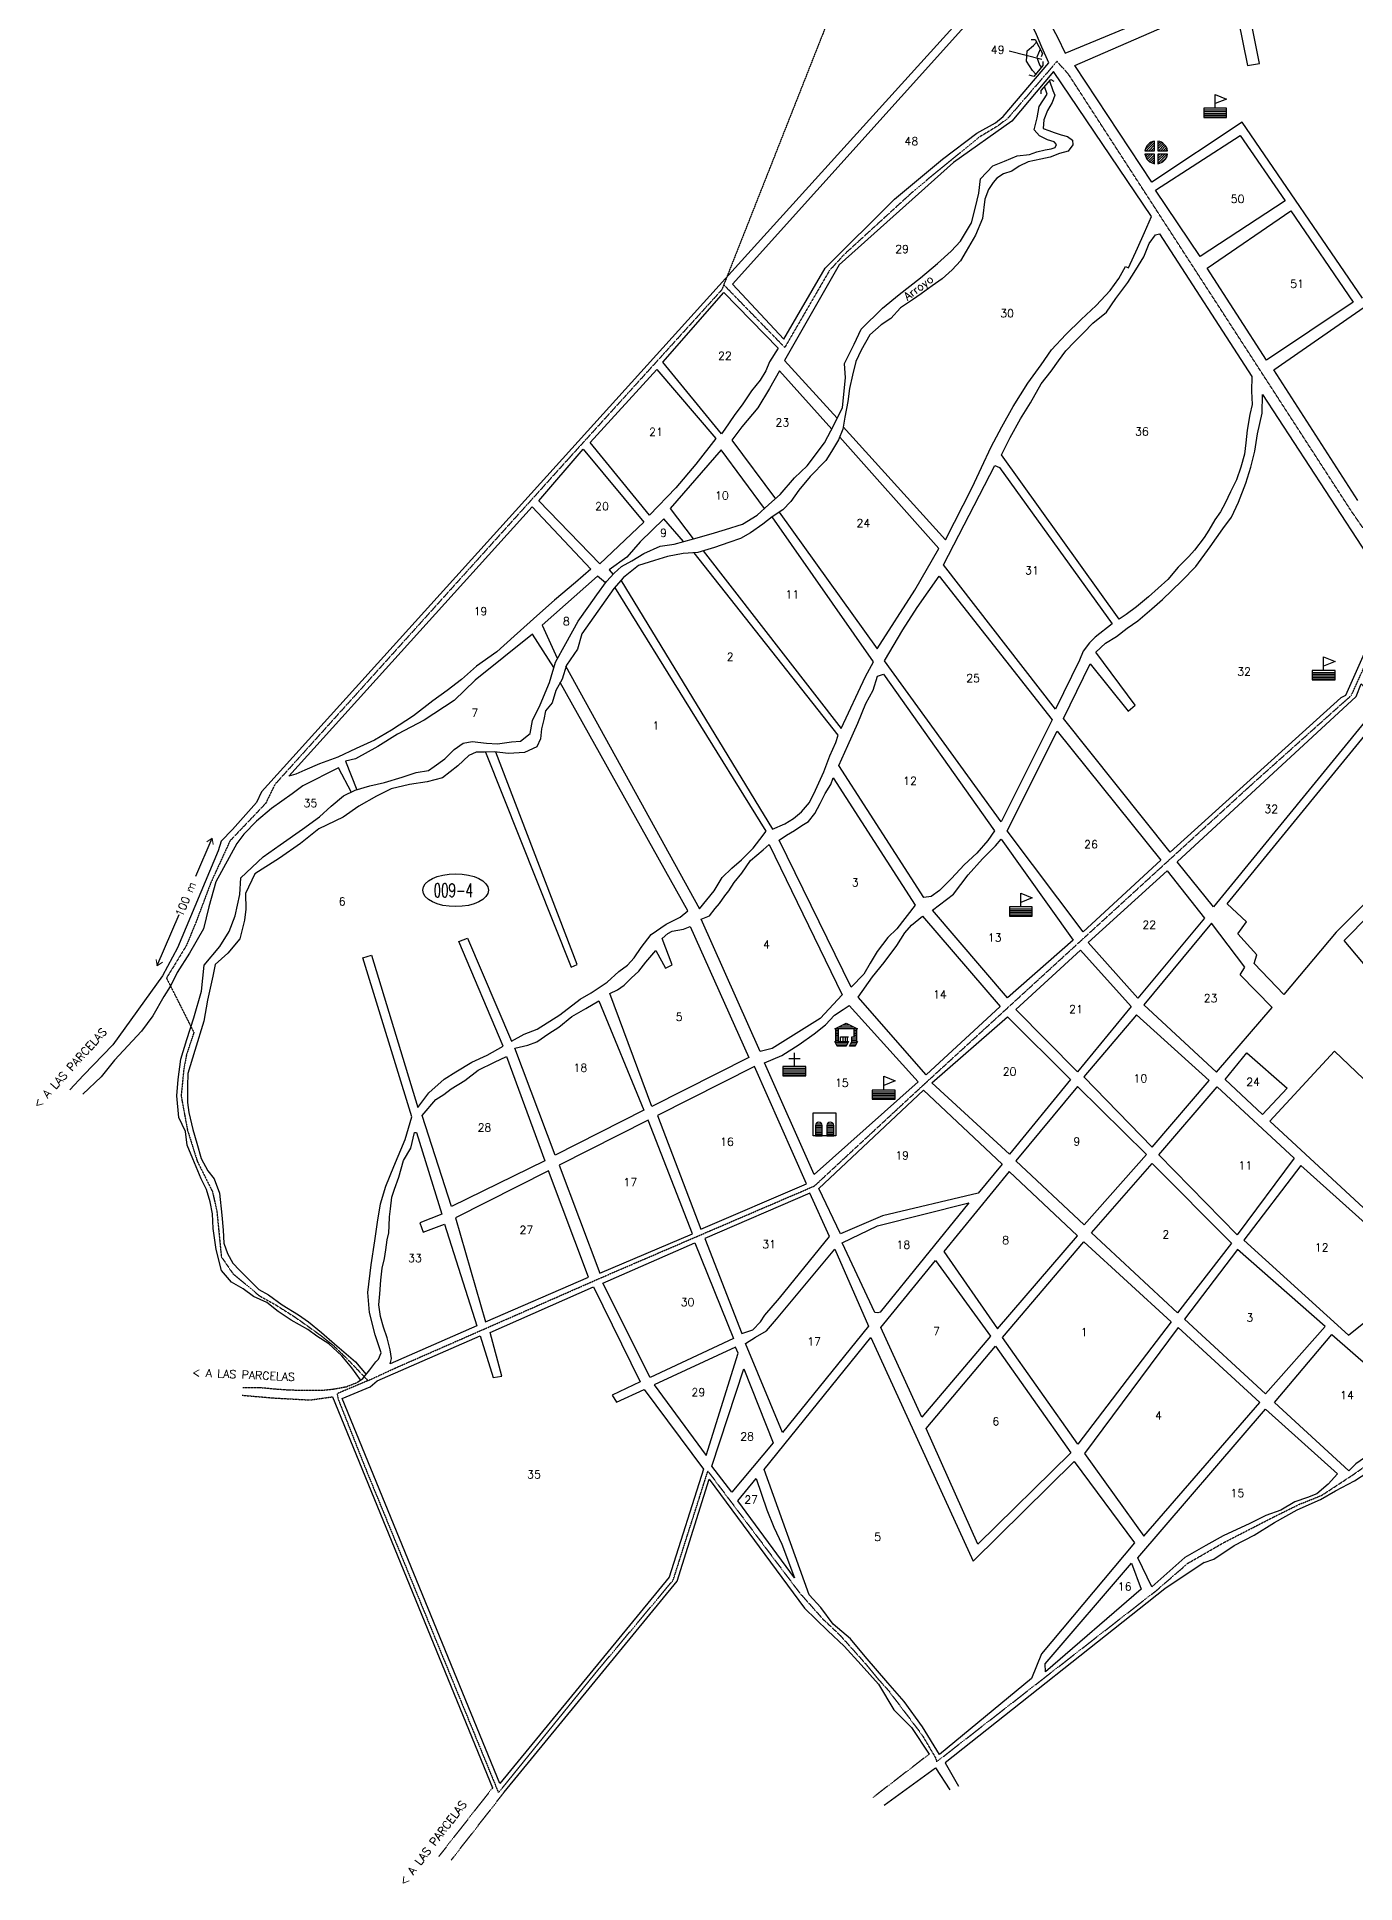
# Model space of a CAD drawing. Extents: x 558226 to 561608, y 1825319 to 1828129.
# Drawn here: x 558226 to 559379, y 1825319 to 1826934 of the extents above; entities that cross this region are included whole.
import ezdxf

# ---------------------------------------------------------------- set-up
doc = ezdxf.new("R2010")
doc.units = 0
doc.header["$MEASUREMENT"] = 0
doc.linetypes.add('HIDDEN', pattern=[0.375, 0.25, -0.125])
doc.layers.get('0').update_dxf_attribs({"linetype": 'CONTINUOUS'})
for name, color, linetype in [('4', 9, 'CONTINUOUS'), ('6', 10, 'CONTINUOUS'), ('9', 5, 'CONTINUOUS'), ('A', 3, 'CONTINUOUS'), ('C', 1, 'CONTINUOUS'), ('D', 6, 'CONTINUOUS'), ('F', 15, 'CONTINUOUS'), ('L', 14, 'CONTINUOUS')]:
    doc.layers.add(name, color=color, linetype=linetype)
doc.styles.add('ROMANS', font='ROMANS', dxfattribs={"height": 7})

# ---------------------------------------------------------------- blocks, each defined once
blk = doc.blocks.new('ESC')
for p, q in [((0, -2), (0, 10)), ((0, 10), (10, 6)), ((10, 6), (0, 2)), ((-10, -3.5), (10, -3.5)), ((-10, -5), (10, -5)), ((-10, -6.5), (10, -6.5)), ((-10, -8), (10, -8)), ((-10, -9.5), (10, -9.5))]:
    blk.add_line(p, q)
blk.add_lwpolyline([(-10, -2), (-10, -10), (10, -10), (10, -2)], close=True)
blk = doc.blocks.new('PLZ')
for p, q in [((-9, 5.5), (9, 5.5)), ((-9, 4), (-7, 4)), ((-9, 2.5), (-7, 2.5)), ((-9, 1), (-7, 1)), ((-6, 7), (6, 7)), ((-3, 8.5), (3, 8.5)), ((7, 4), (9, 4)), ((7, 2.5), (9, 2.5)), ((7, 1), (9, 1)), ((-9.75, -6.5), (1.75, -6.5)), ((-9, -0.5), (-7, -0.5)), ((-9, -2), (-7, -2)), ((-9, -3.5), (-7, -3.5)), ((-9, -5), (-7, -5)), ((-9, -8), (1, -8)), ((-8.25, -9.5), (0.25, -9.5)), ((-5, -2), (2, -2)), ((-5, -6), (-5, -2)), ((-3, -2), (-3, -6)), ((-1, -2), (-1, -6)), ((1, -2), (1, -6)), ((3.25, -9.5), (8.25, -9.5)), ((4, -8), (9, -8)), ((4.75, -6.5), (9.75, -6.5)), ((5, -3.5), (9, -3.5)), ((5, -5), (9, -5)), ((7, -0.5), (9, -0.5)), ((7, -2), (9, -2))]:
    blk.add_line(p, q)
blk.add_lwpolyline([(0, 10), (10, 5), (9, 5), (9, -6), (10, -6), (8, -10), (3, -10), (5, -6), (5, -2), (7, -2), (7, 5), (-7, 5), (-7, -6), (2, -6), (0, -10), (-8, -10), (-10, -6), (-9, -6), (-9, 5), (-10, 5)], close=True)
blk = doc.blocks.new('IGL')
for p, q in [((-5, 5), (5, 5)), ((0, -2), (0, 10)), ((-10, -3.5), (10, -3.5)), ((-10, -5), (10, -5)), ((-10, -6.5), (10, -6.5)), ((-10, -8), (10, -8)), ((-10, -9.5), (10, -9.5))]:
    blk.add_line(p, q)
blk.add_lwpolyline([(-10, -2), (-10, -10), (10, -10), (10, -2)], close=True)
blk = doc.blocks.new('PAL')
for p, q in [((-7.598076, 0.5), (-2.401924, 0.5)), ((2.401924, 0.5), (7.598076, 0.5)), ((-8, -1), (-2, -1)), ((-8, -2.5), (-2, -2.5)), ((-8, -4), (-2, -4)), ((-8, -5.5), (-2, -5.5)), ((-8, -7), (-2, -7)), ((-8, -8.5), (-2, -8.5)), ((-8, -10), (-2, -10)), ((2, -1), (8, -1)), ((2, -2.5), (8, -2.5)), ((2, -4), (8, -4)), ((2, -5.5), (8, -5.5)), ((2, -7), (8, -7)), ((2, -8.5), (8, -8.5)), ((2, -10), (8, -10))]:
    blk.add_line(p, q)
blk.add_lwpolyline([(-10, -10), (-10, 10), (10, 10), (10, -10)], close=True)
for points in [[(-2, -10), (-2, -1, 1), (-8, -1), (-8, -10)], [(8, -10), (8, -1, 1), (2, -1), (2, -10)]]:
    blk.add_lwpolyline(points, format="xyb")
blk = doc.blocks.new('ELL')
blk.add_circle((0, 0), 1)
blk = doc.blocks.new('SME')
for p, q in [((-9.88686, 1.5), (-1.498153, 1.506218)), ((-9.650157, 2.621921), (-2.621921, 9.650157)), ((-8.64984, 1.500917), (-1.499727, 8.65103)), ((-6.526947, 1.50249), (-1.49926, 6.530177)), ((-4.404053, 1.504064), (-1.498793, 4.409324)), ((-2.281159, 1.505637), (-1.498325, 2.288471)), ((-1.498153, 1.506218), (-1.5, 9.88686)), ((1.5, 9.88686), (1.524648, 1.506218)), ((1.507269, 7.415385), (3.47039, 9.378507)), ((1.513489, 5.300286), (4.919461, 8.706257)), ((1.51971, 3.185186), (6.189124, 7.8546)), ((1.524648, 1.506218), (9.88686, 1.5)), ((1.961737, 1.505893), (7.295316, 6.839471)), ((4.081481, 1.504317), (8.241248, 5.664083)), ((6.201226, 1.50274), (9.018655, 4.32017)), ((8.32097, 1.501164), (9.604462, 2.784657)), ((-1.498153, -1.433517), (-9.88686, -1.5)), ((-9.835546, -1.806109), (-9.526582, -1.497145)), ((-9.378507, -3.47039), (-7.388315, -1.480198)), ((-8.706257, -4.919461), (-5.250048, -1.463252)), ((-7.8546, -6.189124), (-3.111781, -1.446305)), ((-6.839471, -7.295316), (-1.498267, -1.954111)), ((-5.664083, -8.241248), (-1.49873, -4.075895)), ((-4.32017, -9.018655), (-1.499194, -6.197679)), ((-2.784656, -9.604462), (-1.499657, -8.319463)), ((-1.5, -9.88686), (-1.498153, -1.433517)), ((1.524648, -1.433517), (1.5, -9.88686)), ((1.500949, -9.561497), (9.565005, -1.497441)), ((1.507152, -7.433974), (7.460417, -1.480709)), ((1.513356, -5.30645), (5.355829, -1.463976)), ((1.519559, -3.178927), (3.251241, -1.447244)), ((9.88686, -1.5), (1.524648, -1.433517)), ((4.033158, -9.150609), (9.150609, -4.033158))]:
    blk.add_line(p, q)
for start, end in [(98.626927, 171.373073), (8.626927, 81.373073), (188.626927, 261.373073), (278.626927, 351.373073)]:
    blk.add_arc((0, 0), 10, start, end)

msp = doc.modelspace()

# ---------------------------------------------------------------- linework, layer by layer
at = {"layer": '4', "color": 9, "linetype": 'HIDDEN'}
for points in [[(559031.913528, 1827235.606827), (558825.462246, 1826712.782159), (558691.804969, 1826565.526634), (558434.642841, 1826280.263049), (558426.504192, 1826263.60724), (558395.341593, 1826230.900096), (558378.620199, 1826194.389796), (558365.699122, 1826160.16139), (558357.338425, 1826139.624346), (558339.802116, 1826110.889509), (558363.751685, 1826063.290331), (558357.291263, 1826043.857849), (558354.947919, 1826031.35193), (558352.604576, 1826007.903331), (558358.072377, 1825978.201772), (558366.664635, 1825950.845073), (558379.94358, 1825924.269994), (558383.849152, 1825907.074354), (558387.754724, 1825867.211736), (558397.909211, 1825852.360956), (558421.342643, 1825832.820457), (558435.402702, 1825825.004257), (558451.449249, 1825814.867265), (558462.488891, 1825807.093602), (558473.937409, 1825798.9108), (558485.794802, 1825789.500576), (558498.061071, 1825777.635513), (558516.051599, 1825758.815066), (558489.065807, 1825747.359143), (558489.883558, 1825742.858601), (558513.598345, 1825682.715001), (558630.171622, 1825398.470629), (558717.954387, 1825506.577654), (558782.947396, 1825584.279579), (558813.333738, 1825679.717812), (558893.519917, 1825573.299959), (558913.777478, 1825550.496133), (558928.970649, 1825536.138169), (558950.916341, 1825511.645171), (558962.733251, 1825497.287207), (558971.173902, 1825487.996759), (558991.774756, 1825460.799575), (559000.965957, 1825448.539923), (559012.588199, 1825428.809736), (559013.496173, 1825425.524251), (559205.527651, 1825575.093235), (559233.188695, 1825599.045564), (559264.573341, 1825617.142878), (559308.082567, 1825639.487471), (559330.596636, 1825650.591344), (559350.174087, 1825658.429372), (559376.603646, 1825675.73835), (559414.127094, 1825701.86511)], [(558516.051599, 1825758.815066), (558539.79108, 1825769.770899), (558724.484658, 1825850.802194), (558805.455393, 1825885.625561), (558906.54038, 1825929.055422), (559002.945967, 1826018.383419), (559128.808818, 1826133.616535), (559286.391917, 1826277.815765), (559371.742884, 1826354.199038), (559376.189507, 1826358.093425), (559420.655745, 1826456.565787), (559406.760046, 1826471.030654), (559403.425078, 1826479.932111), (559375.446447, 1826520.438663), (559128.654579, 1826901.566132), (559118.708376, 1826912.556666), (559075.85497, 1826862.979628), (559067.150372, 1826856.280028), (559050.410761, 1826846.230628), (558994.165667, 1826800.00339), (558932.563897, 1826743.726752), (558919.669133, 1826729.641641), (558880.613414, 1826662.422324), (558827.231654, 1826717.26307)]]:
    msp.add_lwpolyline(points, dxfattribs=at)
at = {"layer": '6', "color": 10, "linetype": 'CONTINUOUS'}
for points in [[(558828.904882, 1826722.694991), (558422.964433, 1826273.725012), (558418.460553, 1826264.58335), (558406.970187, 1826251.346966), (558397.449453, 1826240.90859), (558387.697559, 1826230.713409), (558384.871981, 1826222.241165), (558349.48881, 1826137.224872), (558336.292572, 1826112.877193), (558292.753543, 1826052.512932), (558267.157827, 1826025.869172), (558255.205137, 1826013.11918)], [(558342.981414, 1826103.594568), (558337.495529, 1826094.809496), (558327.812337, 1826077.967296), (558317.976204, 1826064.451614), (558294.314019, 1826039.182791), (558282.550372, 1826024.529352), (558266.499458, 1826009.272683)], [(559247.499348, 1825599.72315), (559256.063808, 1825602.776904), (559273.690735, 1825614.670952), (559291.245458, 1825623.718857), (559309.085495, 1825634.658173), (559328.828979, 1825645.786533), (559349.229845, 1825654.762233), (559362.242071, 1825662.501389), (559379.073224, 1825671.092987), (559414.795418, 1825694.631871), (559450.75479, 1825718.164738), (559477.46671, 1825732.676284), (559511.990977, 1825755.770895), (559549.73094, 1825784.005216), (559566.74862, 1825799.949353), (559593.331667, 1825818.736132), (559613.778155, 1825838.865246), (559632.375349, 1825860.939926), (559634.335196, 1825865.452371)], [(559247.499348, 1825599.72315), (559212.974856, 1825576.690057), (559020.943377, 1825424.459703), (559032.646127, 1825404.233292)]]:
    msp.add_lwpolyline(points, dxfattribs=at)
at = {"layer": '6', "color": 10, "linetype": 'HIDDEN'}
for points in [[(558406.675515, 1825752.9385), (558420.429809, 1825752.9385), (558435.822674, 1825751.507269), (558446.48368, 1825750.762146), (558459.765685, 1825750.425194), (558476.617404, 1825750.472343), (558487.089367, 1825751.630666), (558497.105024, 1825753.51256), (558506.214085, 1825757.078772), (558506.947774, 1825757.584421)], [(558405.911389, 1825746.06486), (558431.891721, 1825743.773642), (558465.563027, 1825741.902764), (558483.971001, 1825744.552689)], [(559006.459537, 1825431.783613), (558957.909862, 1825394.369318)], [(558624.384174, 1825401.915127), (558578.057511, 1825342.774359)], [(558588.899583, 1825339.53265), (558635.230593, 1825398.948743)]]:
    msp.add_lwpolyline(points, dxfattribs=at)
at = {"layer": '6', "color": 10}
for points in [[(558483.971001, 1825744.552689), (558485.011427, 1825744.563443), (558624.905007, 1825402.580025), (558624.384174, 1825401.915127)], [(558635.230593, 1825398.948743), (558786.604533, 1825583.358938), (558814.500276, 1825672.599812), (558897.792201, 1825559.890382), (558918.407706, 1825539.906218), (558932.544669, 1825526.494354), (558947.320963, 1825510.218295), (558962.553564, 1825493.218666), (558975.99354, 1825471.043225), (558991.499421, 1825455.460651), (559006.806741, 1825432.051182), (559006.459537, 1825431.783613)], [(558967.46571, 1825387.481618), (559012.441374, 1825420.279002), (559025.004839, 1825400.973774)]]:
    msp.add_lwpolyline(points, dxfattribs=at)
at = {"layer": '9', "color": 5, "linetype": 'CONTINUOUS'}
for points in [[(559100.08874, 1826901.409917), (559097.324477, 1826904.531557), (559092.073946, 1826912.734023), (559092.539772, 1826921.740795), (559098.121238, 1826926.583155), (559100.938876, 1826929.329216)], [(559104.124211, 1826923.330119), (559101.183008, 1826916.300235), (559102.497773, 1826911.994917), (559103.848641, 1826909.112671), (559105.038713, 1826907.30586)], [(558509.363594, 1825759.609516), (558502.032609, 1825770.000743), (558493.041373, 1825780.434089), (558481.67835, 1825790.927604), (558471.410965, 1825797.833355), (558463.485282, 1825803.493043), (558448.741588, 1825811.699011), (558437.54354, 1825819.340366), (558427.537402, 1825827.188814), (558415.804826, 1825832.470417), (558406.717318, 1825839.108904), (558396.657027, 1825844.822745), (558387.896952, 1825855.012895), (558383.148349, 1825873.645205), (558380.522319, 1825891.749004), (558379.90454, 1825904.817898), (558378.034681, 1825915.307912), (558374.747767, 1825926.071207), (558370.238857, 1825935.441515), (558362.845186, 1825952.71694), (558357.928106, 1825964.708247), (558356.337545, 1825976.852495), (558350.714946, 1825989.099032), (558348.818503, 1826007.896316), (558350.128239, 1826022.102967), (558352.239765, 1826039.849248), (558357.665776, 1826057.274111), (558363.839425, 1826076.103996), (558370.364576, 1826099.434258), (558372.602459, 1826122.16129), (558386.542834, 1826138.420826), (558394.469504, 1826151.510287), (558399.805259, 1826165.37747), (558403.838283, 1826184.024329), (558404.916857, 1826198.474176), (558424.372511, 1826216.967108), (558439.35437, 1826227.504271), (558458.683667, 1826241.016451), (558473.67756, 1826252.027972), (558483.879744, 1826261.262404), (558494.550269, 1826270.247623), (558504.881325, 1826275.206822), (558517.791262, 1826278.913941), (558530.445969, 1826281.91554), (558545.988939, 1826286.505186), (558558.199374, 1826290.704713), (558568.92055, 1826292.331377), (558573.997574, 1826295.999878), (558583.184856, 1826302.649413), (558591.459526, 1826310.746087), (558599.193652, 1826316.245831), (558607.068683, 1826317.944698), (558619.846246, 1826316.433886), (558629.321358, 1826315.718849), (558641.708802, 1826317.540572), (558649.31657, 1826318.059564), (558657.792316, 1826324.727149), (558659.978562, 1826336.063589), (558666.73739, 1826349.89467), (558674.826519, 1826369.387955), (558680.021368, 1826387.056014), (558688.98099, 1826403.441907), (558699.922281, 1826423.100166), (558709.272022, 1826436.153525), (558716.171756, 1826446.183731), (558724.77386, 1826457.832068), (558731.364211, 1826465.022147), (558737.681282, 1826470.795171), (558746.826445, 1826475.784455), (558757.193604, 1826482.166726), (558771.598816, 1826488.683887), (558783.743064, 1826490.274448), (558800.715123, 1826495.065171), (558816.252076, 1826499.417638), (558828.687656, 1826503.136791), (558843.525107, 1826507.981666), (558856.537333, 1826515.720822), (558866.739517, 1826524.955254), (558876.45531, 1826533.727362), (558889.167672, 1826548.356733), (558900.111477, 1826558.759007), (558915.340034, 1826579.020496), (558923.813265, 1826594.944066), (558931.076535, 1826609.949007), (558933.635836, 1826635.990523), (558932.762827, 1826648.353899), (558941.260127, 1826665.226184), (558947.526546, 1826678.357763), (558966.033485, 1826696.874763), (558980.571072, 1826708.609854), (558999.456096, 1826723.319961), (559014.248913, 1826735.760571), (559026.153467, 1826746.613134), (559034.446188, 1826755.421345), (559043.874151, 1826771.558026), (559047.543639, 1826785.23015), (559050.465489, 1826797.497253), (559051.964267, 1826809.800458), (559062.700978, 1826821.394643), (559072.770788, 1826825.411144), (559083.807364, 1826830.115113), (559094.753684, 1826831.261403), (559100.9805, 1826833.476747), (559108.381174, 1826835.187649), (559113.62919, 1826836.241168), (559117.216955, 1826837.336806), (559118.231856, 1826839.921703), (559116.157419, 1826842.347643), (559110.501233, 1826843.915123), (559103.470111, 1826847.416135), (559098.858912, 1826852.754405), (559101.258269, 1826863.136113), (559103.171234, 1826873.055498), (559110.095036, 1826884.034418), (559107.906121, 1826890.522912)], [(559112.281832, 1826895.696944), (559115.160026, 1826887.228562), (559116.955166, 1826883.148389), (559114.652082, 1826876.56154), (559110.445551, 1826869.785648), (559107.151633, 1826861.562616), (559106.72191, 1826853.978916), (559111.660543, 1826852.192308), (559116.361997, 1826850.411717), (559122.243327, 1826848.363863), (559127.90553, 1826847.033561), (559132.327686, 1826843.598736), (559132.462576, 1826839.560682), (559128.529326, 1826834.201845), (559120.879439, 1826832.022603), (559112.731126, 1826828.90668), (559104.618916, 1826827.21383), (559093.64251, 1826824.881647), (559085.713325, 1826821.048171), (559079.195178, 1826816.704236), (559072.013631, 1826814.275781), (559066.219054, 1826810.388152), (559062.802281, 1826806.677532), (559058.85098, 1826800.607159), (559055.551045, 1826792.146948), (559053.700765, 1826775.343366), (559047.392227, 1826760.551535), (559039.210327, 1826746.756556), (559034.244125, 1826738.101286), (559027.167382, 1826730.448883), (559018.181176, 1826722.37026), (559009.480285, 1826716.183048), (558999.812629, 1826709.308369), (558992.321699, 1826704.039787), (558981.705328, 1826697.189176), (558973.394556, 1826687.66943), (558964.948894, 1826682.187737), (558954.995923, 1826673.421646), (558947.300415, 1826660.08899), (558942.778484, 1826650.235792), (558939.862651, 1826638.205868), (558937.196031, 1826626.644284), (558935.715304, 1826615.052614), (558933.237727, 1826601.587584), (558931.30671, 1826590.956663), (558927.745529, 1826581.553755), (558921.557331, 1826571.505498), (558916.609179, 1826563.561764), (558902.728975, 1826549.674014), (558892.928944, 1826537.581404), (558885.798048, 1826527.794394), (558878.964501, 1826520.373153), (558869.558091, 1826514.441172), (558861.562719, 1826507.998731), (558850.691118, 1826500.442601), (558842.014295, 1826495.204104), (558831.725357, 1826491.905155), (558819.271727, 1826487.474467), (558804.44631, 1826483.103949), (558791.608577, 1826482.242974), (558778.017189, 1826479.7398), (558766.767503, 1826475.990562), (558752.659639, 1826471.839171), (558739.575209, 1826461.253872), (558731.027258, 1826451.740142), (558717.233807, 1826431.916909), (558703.203178, 1826412.099693), (558699.302528, 1826398.670764), (558689.69154, 1826384.674708), (558685.820975, 1826372.431673), (558680.344313, 1826362.365365), (558677.221387, 1826351.527351), (558671.348588, 1826344.556399), (558669.970151, 1826336.996767), (558667.868143, 1826328.980829), (558666.933978, 1826320.22327), (558663.670145, 1826313.186131), (558652.864731, 1826308.238966), (558638.841105, 1826307.408077), (558626.294704, 1826308.675693), (558617.981417, 1826308.411931), (558610.628878, 1826308.598459), (558604.377995, 1826305.4344), (558594.662202, 1826296.662291), (558581.340593, 1826286.083009), (558567.719121, 1826282.393941), (558552.236321, 1826280.176082), (558536.237044, 1826276.310006), (558523.498099, 1826269.987905), (558508.084001, 1826261.123026), (558494.31812, 1826251.741671), (558472.932437, 1826241.366966), (558456.94771, 1826228.719263), (558438.585179, 1826215.894551), (558417.109241, 1826201.962167), (558408.843103, 1826184.846686), (558409.205652, 1826171.072273), (558408.016257, 1826161.609195), (558403.806225, 1826145.34014), (558393.513785, 1826132.548028), (558382.350853, 1826122.863307), (558380.43187, 1826112.706744), (558375.621123, 1826091.46897), (558372.548848, 1826073.272401), (558364.540455, 1826047.606454), (558358.567883, 1826027.347481), (558358.2911, 1826016.437263), (558358.167258, 1826002.200526), (558359.367701, 1825993.388814), (558362.783488, 1825978.350286), (558366.277496, 1825966.395081), (558370.215776, 1825953.241948), (558375.86846, 1825942.181305), (558381.392271, 1825935.395894), (558386.054121, 1825922.699068), (558388.175708, 1825903.421409), (558389.505023, 1825890.334464), (558389.927743, 1825878.931837), (558393.262793, 1825870.065972), (558397.795771, 1825861.644378), (558403.574812, 1825855.564487), (558411.440325, 1825847.533013), (558420.704842, 1825838.516722), (558429.12895, 1825833.793715), (558441.014467, 1825825.185594), (558455.271769, 1825816.517303), (558464.134133, 1825810.35919), (558475.521224, 1825800.814389), (558486.665119, 1825791.038426), (558505.017144, 1825775.383648), (558514.464687, 1825764.226732)]]:
    msp.add_lwpolyline(points, dxfattribs=at)
at = {"layer": 'F', "color": 15, "linetype": 'CONTINUOUS'}
for p, q in [((558710.291316, 1826579.238443), (558768.631694, 1826643.024508)), ((558768.631694, 1826643.024508), (558820.267494, 1826582.85639)), ((558820.267494, 1826582.85639), (558802.844159, 1826560.277268)), ((558762.317235, 1826515.73779), (558710.291316, 1826579.238443)), ((558802.844159, 1826560.277268), (558785.46896, 1826539.595575)), ((558785.46896, 1826539.595575), (558762.317235, 1826515.73779)), ((558996.564521, 1826434.972608), (559015.768124, 1826462.513855)), ((559015.768124, 1826462.513855), (559114.51071, 1826336.833085)), ((558983.968009, 1826415.340329), (558996.564521, 1826434.972608)), ((558967.866873, 1826388.434415), (558983.968009, 1826415.340329)), ((559069.792012, 1826247.478605), (558967.866873, 1826388.434415)), ((559114.51071, 1826336.833085), (559069.792012, 1826247.478605)), ((559053.555451, 1826215.114964), (559064.996712, 1826226.465558)), ((559064.996712, 1826226.465558), (559069.895651, 1826232.517402)), ((559069.895651, 1826232.517402), (559132.758771, 1826144.055028)), ((559041.100252, 1826201.177704), (559053.555451, 1826215.114964)), ((559028.099811, 1826184.404711), (559041.100252, 1826201.177704)), ((559009.706412, 1826170.37736), (559028.099811, 1826184.404711)), ((559075.468263, 1826093.47755), (559009.706412, 1826170.37736)), ((559253.744959, 1826158.860842), (559194.749841, 1826087.431065)), ((559283.182199, 1826120.377667), (559253.744959, 1826158.860842)), ((559132.758771, 1826144.055028), (559075.468263, 1826093.47755)), ((559278.983362, 1826113.833574), (559283.182199, 1826120.377667)), ((559307.000965, 1826085.120608), (559278.983362, 1826113.833574)), ((559194.749841, 1826087.431065), (559258.348966, 1826028.630252)), ((559258.348966, 1826028.630252), (559307.000965, 1826085.120608)), ((558910.350456, 1825926.85634), (559002.000075, 1826012.909356)), ((559002.000075, 1826012.909356), (559070.672434, 1825948.046694)), ((558674.011253, 1825942.455705), (558592.734769, 1825901.258629)), ((558708.975728, 1825849.224505), (558674.011253, 1825942.455705)), ((559070.672434, 1825948.046694), (559049.866664, 1825922.919588)), ((558902.413819, 1825922.77938), (558810.731793, 1825883.265132)), ((558919.755031, 1825884.833788), (558902.413819, 1825922.77938)), ((558929.311499, 1825887.208484), (558910.350456, 1825926.85634)), ((559049.866664, 1825922.919588), (558966.029412, 1825902.918088)), ((558966.029412, 1825902.918088), (558929.311499, 1825887.208484)), ((558961.777583, 1825894.238363), (559041.580862, 1825914.33996)), ((559041.580862, 1825914.33996), (558964.176452, 1825818.673366)), ((558592.734769, 1825901.258629), (558618.729233, 1825810.149514)), ((558930.778241, 1825879.336615), (558961.777583, 1825894.238363)), ((558810.731793, 1825883.265132), (558843.096055, 1825800.070873)), ((558875.919539, 1825831.073181), (558919.755031, 1825884.833788)), ((558959.418826, 1825818.316542), (558930.778241, 1825879.336615)), ((558618.729233, 1825810.149514), (558708.975728, 1825849.224505)), ((558863.203495, 1825816.19264), (558875.919539, 1825831.073181)), ((558852.670187, 1825803.157446), (558859.491018, 1825810.111356)), ((558859.491018, 1825810.111356), (558863.203495, 1825816.19264)), ((558962.029043, 1825818.251774), (558959.418826, 1825818.316542)), ((558964.176452, 1825818.673366), (558962.029043, 1825818.251774)), ((558843.096055, 1825800.070873), (558852.670187, 1825803.157446)), ((558862.463419, 1825681.108445), (558955.792324, 1825796.562177)), ((558955.792324, 1825796.562177), (559045.441872, 1825601.062652)), ((558902.010648, 1825571.617706), (558862.463419, 1825681.108445)), ((559045.441872, 1825601.062652), (559133.792948, 1825688.14727)), ((559133.792948, 1825688.14727), (559186.401845, 1825617.034918)), ((558839.463136, 1825653.661407), (558855.619036, 1825673.205365)), ((558855.619036, 1825673.205365), (558864.914084, 1825645.906724)), ((558889.081439, 1825586.422278), (558839.463136, 1825653.661407)), ((558864.914084, 1825645.906724), (558870.944147, 1825630.561028)), ((558870.944147, 1825630.561028), (558878.178336, 1825615.897769)), ((558878.178336, 1825615.897769), (558889.081439, 1825586.422278)), ((559186.401845, 1825617.034918), (559105.159539, 1825519.801485)), ((558912.180668, 1825560.443178), (558902.010648, 1825571.617706)), ((558922.980133, 1825545.928891), (558912.180668, 1825560.443178)), ((558938.092079, 1825532.969667), (558922.980133, 1825545.928891)), ((558951.009512, 1825517.69051), (558938.092079, 1825532.969667)), ((558970.857302, 1825494.641352), (558951.009512, 1825517.69051)), ((559105.159539, 1825519.801485), (559096.312602, 1825498.176658)), ((558985.16905, 1825478.140404), (558970.857302, 1825494.641352)), ((559096.312602, 1825498.176658), (559016.073033, 1825431.785361)), ((559001.006421, 1825456.140513), (558985.16905, 1825478.140404)), ((559016.073033, 1825431.785361), (559001.006421, 1825456.140513))]:
    msp.add_line(p, q, dxfattribs=at)
for points in [[(558705.432042, 1827499.941909), (559160.448728, 1827334.635795), (559173.379231, 1827329.798465), (559188.249283, 1827326.573249), (559204.767551, 1827322.831557), (559223.141129, 1827317.381478), (559158.461682, 1827172.11426), (559107.991751, 1827194.042461), (559105.42742, 1827186.512915), (559156.353658, 1827163.861143), (559091.69828, 1827019.542641), (559089.139966, 1827012.250272), (559086.830864, 1827005.426244), (559085.980937, 1826999.989186), (559085.980937, 1826999.989186), (559085.368188, 1826994.546111), (559085.235814, 1826989.32818), (559055.641648, 1826973.465767), (558828.904882, 1826722.694991)], [(559386.089911, 1826705.442139), (559280.589403, 1826859.535966), (559201.648069, 1826806.952438), (559134.225561, 1826909.054029), (559273.176598, 1826969.608417), (559285.404639, 1826909.016051), (559295.894653, 1826910.88591), (559261.347653, 1827083.352871)], [(559096.246327, 1826931.747633), (559099.654771, 1826931.747633), (559106.092943, 1826919.622309), (559104.956795, 1826916.590978)], [(558931.697578, 1826593.108524), (559021.174438, 1826494.218939), (559044.642549, 1826539.903178), (559052.683542, 1826557.499033), (559061.210926, 1826575.557212), (559070.431796, 1826592.885803), (559080.382252, 1826610.907879), (559093.239022, 1826631.229538), (559104.801593, 1826647.312066), (559113.914156, 1826660.371441), (559126.596433, 1826673.814919), (559139.741034, 1826686.772005), (559152.8736, 1826699.254734), (559165.306664, 1826712.229871), (559172.69279, 1826722.7224), (559178.655843, 1826733.251032), (559181.234723, 1826731.998951), (559189.032521, 1826749.363645), (559195.310974, 1826762.969582), (559201.364282, 1826777.055893), (559115.818396, 1826903.825051), (559079.116415, 1826860.375194), (559028.12103, 1826824.170556), (558928.068822, 1826734.624245), (558880.382446, 1826651.106731), (558926.483602, 1826600.460623)], [(559106.471659, 1826912.422898), (559106.471659, 1826909.01265), (559098.518623, 1826899.539741), (559094.352747, 1826900.67649)], [(559104.956795, 1826884.383086), (559104.956795, 1826887.035501), (559113.288547, 1826896.887326), (559115.939559, 1826895.371661)], [(559381.838398, 1826528.500842), (559308.318934, 1826642.861005), (559404.710186, 1826709.716385)], [(558921.757462, 1826591.080638), (558876.115745, 1826641.959052), (558867.180191, 1826626.521873), (558857.022641, 1826609.691707), (558843.070232, 1826592.957813), (558834.23095, 1826581.315493), (558872.412356, 1826530.077096)], [(559412.989863, 1826452.419987), (559371.232319, 1826358.005821), (559366.908062, 1826355.976173), (559217.771859, 1826221.012614), (559124.512323, 1826338.009542), (559147.775796, 1826385.63233), (559180.93906, 1826344.207437), (559187.006797, 1826349.517963), (559152.78072, 1826395.955439), (559161.28615, 1826403.817302), (559170.930939, 1826409.751385), (559180.130582, 1826416.883707), (559189.312562, 1826423.304151), (559201.685329, 1826433.919316), (559210.908525, 1826442.000808), (559219.176663, 1826449.868559), (559227.931162, 1826458.199119), (559240.119628, 1826470.955804), (559252.651372, 1826487.977866), (559263.72992, 1826503.848794), (559271.345061, 1826514.107134), (559277.369811, 1826527.254201), (559283.951579, 1826543.711586), (559288.338833, 1826557.849039), (559291.77103, 1826571.772751), (559294.046204, 1826586.912366), (559298.290375, 1826604.852387), (559298.459357, 1826621.231457), (559394.304983, 1826474.490535)], [(558875.683217, 1826518.303871), (558961.55944, 1826398.900146), (558994.427944, 1826450.279189), (559015.520767, 1826486.530435), (558928.708771, 1826584.097091)], [(558862.878191, 1826521.460203), (558824.995531, 1826572.768529), (558780.268094, 1826521.690337), (558800.415125, 1826494.98049)], [(558792.051065, 1826492.619557), (558774.8155, 1826512.572744), (558754.131834, 1826492.449647), (558742.398272, 1826478.982101), (558726.930021, 1826467.982614), (558730.425337, 1826463.997834)], [(558809.09335, 1826484.473891), (558929.887876, 1826329.216228), (558951.215362, 1826374.717442), (558958.1873, 1826387.593792), (558869.511701, 1826514.403792)], [(558737.35771, 1826458.785832), (558869.979031, 1826241.024829), (558880.541249, 1826245.740833), (558888.257324, 1826250.52904), (558895.28593, 1826256.284013), (558902.137528, 1826264.41679), (558907.632241, 1826275.194634), (558914.925596, 1826291.385468), (558920.024173, 1826305.258669), (558925.305775, 1826316.991244), (558927.365664, 1826323.346932), (558801.425085, 1826482.901327)], [(558723.833561, 1826456.558784), (558716.824109, 1826462.543041), (558668.506391, 1826419.625196), (558681.540712, 1826390.81477)], [(558688.724774, 1826383.98724), (558806.033119, 1826171.447689), (558818.775566, 1826187.262953), (558825.954597, 1826198.947393), (558834.229267, 1826207.044067), (558842.723065, 1826214.423189), (558852.949317, 1826224.606335), (558858.834149, 1826232.051644), (558864.238607, 1826239.271808), (558732.012909, 1826452.837156)], [(558678.725091, 1826382.647282), (558659.994543, 1826411.534538), (558609.8516, 1826371.510973), (558591.362712, 1826353.70551), (558565.290124, 1826336.329769), (558541.727714, 1826324.348967), (558524.599212, 1826313.391599), (558505.104941, 1826302.73158), (558496.269161, 1826300.582423), (558506.310414, 1826275.407899)], [(558641.535984, 1826055.615951), (558652.548538, 1826061.897093), (558664.047437, 1826066.114671), (558683.827023, 1826078.666102), (558701.502086, 1826092.45758), (558711.13364, 1826097.909187), (558725.373879, 1826107.278508), (558735.576063, 1826116.51294), (558743.079027, 1826122.255879), (558748.933774, 1826128.515295), (558755.097904, 1826137.614837), (558763.69399, 1826149.025996), (558776.742318, 1826158.188224), (558789.238068, 1826164.279163), (558795.780283, 1826169.571813), (558684.246828, 1826369.538333)], [(559406.352274, 1826194.488939), (559363.013148, 1826151.163314), (559317.018471, 1826096.50653), (559291.101172, 1826123.742749), (559293.662514, 1826131.277229), (559277.024946, 1826149.735397), (559284.640087, 1826159.993737), (559267.700457, 1826175.847576), (559412.670184, 1826353.416027)], [(558618.709869, 1826308.435043), (558693.667644, 1826120.424095), (558698.951762, 1826122.900686), (558627.891213, 1826308.514391)], [(558501.506671, 1826273.156452), (558490.189269, 1826294.803382), (558459.172031, 1826278.977071), (558449.741553, 1826272.096374), (558431.616201, 1826259.265646), (558418.519737, 1826248.205989), (558407.551864, 1826236.855), (558401.174623, 1826228.710189), (558382.994131, 1826194.995704), (558376.748278, 1826173.319676), (558372.222846, 1826153.973315), (558360.053543, 1826132.684891), (558349.178441, 1826115.635597), (558343.185302, 1826103.921073), (558342.981414, 1826103.594568)], [(559474.891024, 1826018.983209), (559369.949393, 1826143.630606), (559414.278906, 1826188.593726)], [(558634.285867, 1826051.48076), (558595.431487, 1826142.892904), (558603.227281, 1826145.899092), (558641.535984, 1826055.615951)], [(558506.947774, 1825757.584421), (558511.528287, 1825760.741256), (558517.650298, 1825768.180548), (558523.048739, 1825775.163533), (558525.249534, 1825777.718346), (558527.522534, 1825783.119302), (558522.227369, 1825798.917501), (558517.502833, 1825818.498526), (558516.044646, 1825835.860704), (558518.799006, 1825860.235953), (558521.937468, 1825881.041487), (558524.250071, 1825897.358679), (558527.031015, 1825913.426658), (558531.697354, 1825928.972143), (558538.777598, 1825946.117709), (558548.635284, 1825969.83809), (558554.340092, 1825989.577056), (558511.469778, 1826128.613481)], [(558511.469778, 1826128.613481), (558518.990886, 1826130.868127), (558559.604868, 1825997.844084), (558569.382296, 1826010.620409), (558582.725784, 1826022.610119), (558592.849747, 1826028.761228), (558606.834756, 1826037.42503), (558620.27922, 1826043.491901), (558634.285867, 1826051.48076)]]:
    msp.add_lwpolyline(points, dxfattribs=at)
for points in [[(559200.264755, 1827220.181334), (559198.06396, 1827217.626522), (559107.141476, 1827010.844265), (559104.420702, 1826997.148073), (559103.291477, 1826990.056781), (559104.293358, 1826973.418173), (559107.940307, 1826958.136449), (559113.751948, 1826943.986466), (559119.191521, 1826933.880554), (559125.957894, 1826919.943681), (559273.951805, 1826981.455316), (559250.99603, 1827086.93812), (559288.001376, 1827132.990926)], [(559111.498528, 1826911.291913), (559105.437674, 1826924.973556), (559100.739722, 1826936.24731), (559093.535094, 1826951.619289), (559088.41092, 1826964.802506), (559084.223428, 1826977.487299), (559056.10047, 1826963.486212), (558834.844588, 1826717.765426), (558879.903058, 1826669.630734), (558915.894489, 1826731.84779), (558976.522416, 1826792.253184), (559018.462892, 1826827.026219), (559048.711926, 1826849.991958), (559065.074738, 1826858.832769), (559071.62297, 1826864.362597)], [(559205.031255, 1826799.984002), (559278.871497, 1826847.950314), (559318.240195, 1826790.704046), (559243.907544, 1826742.038231)], [(559250.058653, 1826731.914268), (559323.235496, 1826781.796061), (559377.698402, 1826702.095055), (559302.125705, 1826651.324717)], [(559070.159279, 1826568.486468), (559077.660777, 1826583.733839), (559086.846873, 1826599.889163), (559095.505393, 1826613.920631), (559104.940558, 1826630.544653), (559113.528421, 1826641.728611), (559119.921771, 1826650.592636), (559126.552414, 1826659.450774), (559134.108674, 1826667.33619), (559141.902227, 1826675.215717), (559150.182141, 1826683.558053), (559162.056771, 1826693.235824), (559170.193601, 1826705.380728), (559180.744572, 1826719.127799), (559187.671388, 1826730.352974), (559194.835496, 1826741.57226), (559199.401162, 1826753.3309), (559204.810014, 1826760.794723), (559208.398842, 1826761.892865), (559289.113087, 1826636.896878), (559288.795133, 1826624.083083), (559289.461677, 1826612.669492), (559287.34548, 1826603.936774), (559285.105634, 1826590.220914), (559283.879726, 1826579.091719), (559282.683259, 1826569.148987), (559279.553123, 1826557.829604), (559275.716998, 1826546.765177), (559270.468894, 1826536.210664), (559265.950331, 1826526.350364), (559261.722054, 1826518.619808), (559256.799563, 1826511.618795), (559251.592675, 1826502.725329), (559247.393838, 1826496.181236), (559239.049155, 1826485.228682), (559233.9247, 1826479.657311), (559224.666176, 1826470.152064), (559215.615504, 1826459.454467), (559207.353254, 1826451.824008), (559198.8596, 1826444.43673), (559188.189097, 1826435.441397), (559179.24441, 1826429.015064), (559173.206113, 1826424.891)], [(558774.0181, 1826649.533136), (558827.299505, 1826710.362236), (558874.723745, 1826661.930195), (558867.295501, 1826649.777416), (558864.013617, 1826642.028741), (558859.059448, 1826633.847828), (558851.466229, 1826624.547209), (558843.818857, 1826613.111982), (558836.438749, 1826602.856632), (558828.067807, 1826590.965099), (558825.356552, 1826586.999249)], [(558665.563878, 1826528.160251), (558704.211424, 1826573.459402), (558757.41722, 1826509.691485), (558718.755125, 1826473.173962)], [(559019.574809, 1826472.391819), (559064.466031, 1826559.130193), (559068.458787, 1826557.369049), (559166.930523, 1826420.772824), (559152.155392, 1826409.030078), (559147.285893, 1826404.164696), (559141.639749, 1826396.706761), (559138.360641, 1826388.952654), (559117.350561, 1826346.022723)], [(558659.739216, 1826523.086729), (558711.039051, 1826468.385754), (558697.456195, 1826456.863774), (558679.264656, 1826441.42408), (558666.399353, 1826430.121227), (558644.055437, 1826410.040249), (558628.75216, 1826396.188601), (558611.107182, 1826383.583017), (558597.761506, 1826372.05502), (558585.175501, 1826362.406401), (558572.838709, 1826353.226122), (558555.893233, 1826340.128129), (558536.594021, 1826327.801843), (558521.654281, 1826318.92493), (558505.570767, 1826311.738353), (558489.712397, 1826304.071401), (558473.664984, 1826298.307896), (558460.706911, 1826292.703348), (558453.026939, 1826289.338212), (558446.812158, 1826287.597225)], [(558927.841032, 1826296.826542), (558935.870107, 1826314.197769), (558944.669939, 1826333.924257), (558951.506663, 1826351.087632), (558957.970669, 1826362.799167), (558961.836235, 1826375.050056), (558967.103774, 1826376.818859), (559064.134092, 1826239.546085), (559058.227102, 1826231.144868), (559048.695958, 1826220.221755), (559037.521429, 1826210.051735), (559026.537089, 1826197.977487), (559016.068551, 1826187.552511), (559008.577059, 1826182.277313), (559002.378014, 1826181.243939)], [(559223.972675, 1826212.5484), (559380.469062, 1826357.06431), (559384.779772, 1826368.11696), (559400.729015, 1826350.625626), (559255.765176, 1826173.294468)], [(559141.72701, 1826151.430531), (559075.061322, 1826239.74982), (559118.77197, 1826326.754927), (559209.527273, 1826214.094033)], [(558875.643193, 1826231.401505), (558882.167851, 1826235.988377), (558889.155318, 1826240.088889), (558895.674088, 1826244.438469), (558901.457428, 1826247.856544), (558906.854504, 1826254.845782), (558911.580919, 1826263.513731), (558915.832749, 1826272.193457), (558920.778792, 1826280.14364), (558922.824333, 1826286.028848), (558994.619789, 1826174.788167), (558978.671742, 1826154.051858), (558970.884077, 1826146.409623), (558961.317604, 1826134.062754), (558955.369398, 1826124.00049), (558949.907554, 1826114.401035), (558938.697698, 1826102.80726)], [(558807.446661, 1826162.336993), (558814.879272, 1826165.239266), (558819.789987, 1826171.765695), (558823.461247, 1826176.185932), (558828.13467, 1826182.718249), (558831.568637, 1826187.144374), (558836.265612, 1826194.625861), (558843.115883, 1826202.766233), (558850.748688, 1826213.736451), (558861.668259, 1826223.200481), (558867.000567, 1826227.579502), (558930.939473, 1826096.351488), (558911.663443, 1826075.460319), (558885.860984, 1826059.479864), (558869.466021, 1826049.439381), (558858.948607, 1826046.613653)], [(559146.005934, 1826142.064251), (559214.992659, 1826204.698313), (559247.681339, 1826163.285196), (559189.433427, 1826093.261509)], [(559004.234033, 1826026.387923), (558944.892625, 1826094.105753), (558957.442033, 1826111.839693), (558967.488979, 1826124.412078), (558978.781268, 1826139.327947), (558985.708084, 1826150.553122), (558991.330676, 1826157.061887), (559001.028457, 1826165.131602), (559069.110241, 1826086.037279)], [(558727.479713, 1826097.363564), (558734.443627, 1826100.514905), (558740.007339, 1826104.650745), (558746.335921, 1826110.904554), (558752.895907, 1826116.915181), (558759.028413, 1826124.835925), (558767.830016, 1826135.064825), (558776.227116, 1826119.422956), (558782.235972, 1826122.360557), (558773.315412, 1826145.61345), (558778.410427, 1826149.998359), (558782.254212, 1826151.80249), (558792.036196, 1826153.696713), (558797.790096, 1826155.928325), (558849.321482, 1826041.391447), (558764.207102, 1825998.627532)], [(559082.814325, 1826083.322848), (559139.428284, 1826135.341746), (559183.555878, 1826086.046755), (559136.784555, 1826028.797418)], [(558644.614608, 1826049.557626), (558655.838012, 1826052.128398), (558663.751096, 1826055.256188), (558674.374495, 1826062.353181), (558683.058338, 1826067.836231), (558694.215202, 1826077.294374), (558706.499648, 1826084.350151), (558718.06044, 1826090.949007), (558757.243187, 1825995.47619), (558679.810487, 1825956.083245)], [(558906.379481, 1825939.064241), (558862.978462, 1826036.778676), (558878.098642, 1826043.289212), (558893.295366, 1826052.88455), (558906.344682, 1826062.058295), (558916.279756, 1826070.122123), (558924.085085, 1826078.476235), (558931.802093, 1826083.27096), (558936.879444, 1826086.943992), (558997.193574, 1826020.151779)], [(559075.536574, 1826077.092592), (559130.68149, 1826022.063137), (559077.065784, 1825956.91072), (559009.277826, 1826019.139612)], [(559142.136297, 1826024.390728), (559201.873974, 1825963.073907), (559251.990944, 1826021.189982), (559188.362379, 1826078.804332)], [(558589.179499, 1825911.08183), (558563.376994, 1825990.789129), (558575.357608, 1826004.738165), (558582.350963, 1826009.075969), (558588.887397, 1826014.137427), (558600.703146, 1826021.442272), (558612.560112, 1826030.408166), (558626.742898, 1826037.416839), (558637.313304, 1826042.3782), (558670.663835, 1825951.086556)], [(558769.233231, 1825990.667343), (558807.135307, 1825891.427286), (558899.52921, 1825930.923869), (558854.110319, 1826033.437146)], [(559265.789237, 1826022.27223), (559284.649562, 1826045.5481), (559320.21342, 1826014.748377), (559298.505585, 1825991.543163)], [(559305.008462, 1825985.683279), (559445.206578, 1825856.124592), (559525.149974, 1825920.148851), (559498.821087, 1825959.504652), (559473.855305, 1826005.949786), (559430.969558, 1825980.895683), (559361.377469, 1826046.968359)], [(559082.856783, 1825951.068499), (559142.486704, 1825894.978001), (559196.963259, 1825956.547478), (559136.709781, 1826016.215028)], [(559258.742889, 1826015.798794), (559326.287666, 1825953.338497), (559276.427424, 1825886.430825), (559207.878714, 1825956.276628)], [(558683.152017, 1825947.215102), (558718.798928, 1825852.779775), (558799.910548, 1825887.332662), (558761.059302, 1825986.596271)], [(558611.284845, 1825806.772656), (558535.428989, 1825773.513987), (558536.495919, 1825778.236285), (558535.497874, 1825785.859085), (558532.90355, 1825796.133318), (558529.579684, 1825805.713338), (558526.961808, 1825815.038402), (558525.548058, 1825825.045903), (558526.264052, 1825834.763119), (558527.270332, 1825846.610079), (558528.484463, 1825857.264689), (558530.351592, 1825865.52871), (558531.726472, 1825873.092629), (558532.893499, 1825881.848899), (558534.238939, 1825888.226356), (558534.623432, 1825894.152781), (558534.817737, 1825901.983433), (558535.706256, 1825909.084543), (558536.908612, 1825919.264568), (558539.220885, 1825926.330351), (558543.039346, 1825936.6829), (558547.201084, 1825951.300825), (558553.404246, 1825962.069079), (558556.593262, 1825975.761387), (558558.491602, 1825975.714283), (558580.703508, 1825904.406429), (558561.282623, 1825896.815415), (558564.404525, 1825888.665038), (558582.864464, 1825895.805019)], [(559019.633388, 1825871.908166), (559066.629698, 1825804.259221), (559136.787567, 1825885.384433), (559076.926242, 1825941.718112)], [(559201.995277, 1825948.824582), (559271.255865, 1825878.961114), (559224.158929, 1825818.158277), (559148.966029, 1825888.168946)], [(559282.247864, 1825881.775066), (559373.733284, 1825798.53844), (559439.144728, 1825851.051358), (559332.06689, 1825947.021692)], [(558721.434469, 1825844.166589), (558802.089167, 1825879.443129), (558835.628115, 1825795.744845), (558762.839397, 1825761.697754)], [(558878.69998, 1825713.472086), (558846.206181, 1825791.445911), (558855.127316, 1825796.923073), (558864.523036, 1825802.388459), (558873.324639, 1825812.61736), (558924.467323, 1825873.794684), (558953.903989, 1825806.581454)], [(559142.358938, 1825880.259978), (559218.501008, 1825810.225757), (559137.017292, 1825703.263333), (559071.18713, 1825796.548101)], [(559230.193109, 1825812.547461), (559301.232504, 1825747.388627), (559353.265478, 1825806.169474), (559276.584055, 1825873.605254)], [(559012.545824, 1825863.773682), (559060.53252, 1825797.762233), (559000.362716, 1825726.836481), (558964.558599, 1825805.367323)], [(558493.362875, 1825743.215897), (558518.074851, 1825753.524884), (558524.1367, 1825758.598118), (558614.15179, 1825797.916289), (558625.596018, 1825761.541653), (558633.224706, 1825762.77699), (558622.776752, 1825801.026415), (558713.278204, 1825840.807395), (558754.190883, 1825757.638459), (558729.686759, 1825746.137122), (558733.336238, 1825740.110601), (558757.591293, 1825751.143241), (558809.523641, 1825681.472307), (558779.399317, 1825587.006919), (558631.505536, 1825406.424322)], [(559142.749411, 1825695.048188), (559194.616991, 1825622.767037), (559296.055057, 1825739.681623), (559224.790145, 1825805.320931)], [(559359.027037, 1825799.140791), (559441.5289, 1825727.049253), (559432.086076, 1825719.685527), (559422.690356, 1825714.220141), (559415.245968, 1825710.843283), (559403.002738, 1825705.448553), (559392.285131, 1825694.55488), (559380.202649, 1825686.069459), (559373.879955, 1825680.052944), (559308.880627, 1825739.838254)], [(558811.953675, 1825693.28394), (558839.818719, 1825782.819178), (558837.575331, 1825788.098493), (558766.4771, 1825755.196648)], [(559065.060513, 1825788.86465), (559130.896563, 1825695.817174), (559049.60361, 1825615.680578), (559004.392572, 1825717.001504)], [(558816.944477, 1825683.899996), (558844.703535, 1825769.163969), (558870.402401, 1825704.417872), (558834.42523, 1825661.147011)], [(559189.400098, 1825603.901398), (559301.134179, 1825733.857067), (559364.074419, 1825677.209551), (559356.020021, 1825668.386741), (559346.073172, 1825659.848329), (559337.916906, 1825656.489135), (559326.664063, 1825652.7319), (559314.611021, 1825645.432942), (559301.442173, 1825641.010935), (559287.49668, 1825633.996374), (559263.95939, 1825623.183362), (559248.792106, 1825614.774486), (559230.481139, 1825604.06923), (559201.827053, 1825578.424552)], [(559183.82461, 1825599.290973), (559192.282361, 1825576.524441), (559108.567608, 1825504.045973), (559108.506957, 1825511.170635)]]:
    msp.add_lwpolyline(points, close=True, dxfattribs=at)
at = {"layer": 'L', "color": 14, "linetype": 'CONTINUOUS'}
for points in [[(559076.931811, 1826921.895807), (559105.335511, 1826914.696396)], [(558365.412341, 1826200.119294), (558379.617279, 1826233.145319)], [(558331.730239, 1826121.809487), (558350.972455, 1826166.547023)]]:
    msp.add_lwpolyline(points, dxfattribs=at)

# ---------------------------------------------------------------- block references
at = {"layer": '4', "xscale": 28.8, "yscale": 14.4, "zscale": 28.8}
msp.add_blockref('ELL', (558592.71504, 1826187.772502), dxfattribs=at)
at = {"layer": 'A', "color": 3, "linetype": 'CONTINUOUS'}
for name, p in [('ESC', (559257.040904, 1826873.662037)), ('SME', (559205.53311, 1826832.995009)), ('ESC', (559351.995704, 1826381.765125)), ('ESC', (559087.155457, 1826175.093603)), ('PLZ', (558934.321771, 1826061.380414)), ('IGL', (558889.028659, 1826035.515768)), ('ESC', (558967.129337, 1826015.010296)), ('PAL', (558915.407717, 1825982.936528))]:
    msp.add_blockref(name, p, dxfattribs=at)

# ---------------------------------------------------------------- texts
at = {"layer": '4', "style": 'ROMANS', "width": 0.63}
msp.add_text('009-4', height=12, dxfattribs=at).set_placement((558573.518332, 1826181.685726))
at = {"layer": '9', "color": 5, "linetype": 'CONTINUOUS', "style": 'ROMANS'}
msp.add_text('Arroyo', height=7, rotation=37.044098, dxfattribs=at).set_placement((558987.932432, 1826703.171291))
at = {"layer": 'C', "color": 1, "linetype": 'CONTINUOUS', "style": 'ROMANS'}
for s, p in [('49', (559060.847817, 1826919.279604)), ('48', (558985.309518, 1826839.259193)), ('50', (559270.726242, 1826788.824126)), ('29', (558977.222459, 1826745.006495)), ('51', (559322.718574, 1826714.644416)), ('30', (559069.06781, 1826688.802253)), ('22', (558822.249606, 1826651.632184)), ('23', (558872.510471, 1826593.397597)), ('21', (558761.939595, 1826585.048111)), ('36', (559187.009373, 1826585.419038)), ('10', (558819.625202, 1826529.473141)), ('20', (558714.722546, 1826520.030532)), ('9', (558771.566216, 1826496.753978)), ('24', (558943.371305, 1826505.211325)), ('31', (559090.894458, 1826463.970447)), ('19', (558608.443522, 1826428.268877)), ('11', (558881.272171, 1826442.944604)), ('8', (558686.537986, 1826419.405082)), ('2', (558829.813476, 1826388.477209)), ('25', (559039.373619, 1826369.632969)), ('32', (559276.378772, 1826375.486924)), ('7', (558606.424321, 1826339.320863)), ('1', (558764.916334, 1826328.180122)), ('12', (558984.172245, 1826279.898158)), ('35', (558459.651419, 1826260.453067)), ('32', (559300.147386, 1826255.268957)), ('26', (559142.487791, 1826224.38094)), ('3', (558939.199639, 1826191.090509)), ('6', (558490.410677, 1826174.457931)), ('22', (559193.390503, 1826154.026173)), ('13', (559058.210135, 1826142.781527)), ('4', (558861.639258, 1826136.810628)), ('14', (559010.288133, 1826093.167878)), ('23', (559247.058622, 1826089.771865)), ('5', (558785.273302, 1826073.481855)), ('21', (559129.336284, 1826080.179817)), ('18', (558695.857489, 1826028.995988)), ('20', (559071.23057, 1826025.643719)), ('15', (558924.548367, 1826015.837033)), ('10', (559185.709641, 1826019.65418)), ('24', (559284.256937, 1826016.542109)), ('28', (558611.94947, 1825976.714104)), ('16', (558824.035809, 1825964.27541)), ('9', (559133.047001, 1825964.505334)), ('19', (558977.285823, 1825952.318328)), ('11', (559277.52392, 1825943.514897)), ('17', (558739.598233, 1825928.91917)), ('27', (558648.588357, 1825887.084387)), ('2', (559210.966527, 1825883.259928)), ('31', (558860.919925, 1825874.577784)), ('18', (558978.389548, 1825874.208328)), ('8', (559070.814506, 1825878.271534)), ('12', (559344.293534, 1825871.808276)), ('33', (558551.133525, 1825862.500961)), ('30', (558789.622461, 1825823.936319)), ('7', (559010.410738, 1825798.636618)), ('3', (559284.353075, 1825810.436116)), ('17', (558900.296168, 1825789.563562)), ('1', (559139.496098, 1825797.73515)), ('29', (558799.015405, 1825745.141367)), ('14', (559366.410429, 1825742.613622)), ('6', (559062.28273, 1825719.713335)), ('4', (559204.575376, 1825724.884754)), ('28', (558841.705591, 1825706.560008)), ('35', (558655.269157, 1825673.316727)), ('15', (559270.492547, 1825656.99706)), ('27', (558845.211253, 1825651.260113)), ('5', (558958.852365, 1825618.623491)), ('16', (559171.991125, 1825575.259886))]:
    msp.add_text(s, height=7, dxfattribs=at).set_placement(p)
at = {"layer": 'D', "color": 6, "linetype": 'HIDDEN', "style": 'ROMANS'}
for rotation, p in [(47.947257, (558227.869712, 1825996.570974)), (357.365355, (558361.998547, 1825762.632307)), (52.693342, (558548.400674, 1825316.620412))]:
    msp.add_text('< A LAS PARCELAS', height=7, rotation=rotation, dxfattribs=at).set_placement(p)
at = {"layer": 'L', "color": 14, "linetype": 'CONTINUOUS', "style": 'ROMANS'}
for rotation, p in [(246.82009, (558377.335792, 1826235.463729)), (66.323386, (558333.861345, 1826119.282406))]:
    msp.add_text('<', height=7, rotation=rotation, dxfattribs=at).set_placement(p)
at = {"layer": 'L', "color": 6, "linetype": 'CONTINUOUS', "style": 'ROMANS'}
msp.add_text('100 m', height=7, rotation=67.625449, dxfattribs=at).set_placement((558353.732392, 1826163.884075))

doc.saveas('drawing.dxf')
